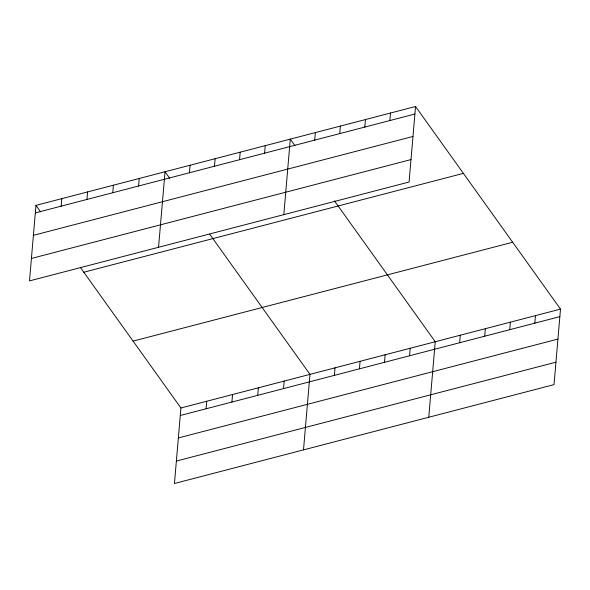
<?xml version="1.0" encoding="UTF-8"?>
<svg xmlns="http://www.w3.org/2000/svg" width="590" height="590" viewBox="0 0 590 590"><rect width="100%" height="100%" fill="white"/><g stroke="black" fill="none" stroke-linecap="round" stroke-linejoin="round"><path stroke-width="0.89" d="M35.975 205.372L29.5 280.892L409.077 182.022L415.552 106.502L35.975 205.372L40.651 211.913M61.139 206.168L61.788 198.653M86.951 199.45L87.6 191.927M112.764 192.724L113.405 185.201M138.576 186.005L139.218 178.482M158.555 247.276L165.03 171.756L169.706 178.298M189.434 172.752L190.083 165.23M80.69 267.875L180.924 407.978L174.448 483.498L554.025 384.628L560.5 309.108L415.552 106.502M214.487 166.225L215.136 158.703M206.087 408.781L206.736 401.259M239.54 159.706L240.189 152.183M231.9 402.055L232.549 394.533M264.593 153.179L265.242 145.656M257.712 395.329L258.354 387.814M283.82 214.649L290.287 139.129L294.971 145.671M283.524 388.611L284.166 381.088M314.699 140.125L315.34 132.603M303.503 449.882L309.979 374.362L209.745 234.26M339.752 133.598L340.393 126.076M334.39 375.358L335.031 367.843M364.804 127.079L365.446 119.556M359.435 368.839L360.084 361.316M389.857 120.552L390.499 113.029M384.488 362.312L385.137 354.789M409.541 355.785L410.19 348.262M428.768 417.255L435.243 341.735L334.486 200.902M459.647 342.731L460.289 335.216M484.7 336.212L485.341 328.689M509.753 329.685L510.394 322.162M534.806 323.158L535.447 315.635M35.326 212.894L414.91 114.025M33.409 235.329L412.985 136.46M31.425 258.45L411.001 159.58M83.809 272.233L463.386 173.364M133.089 341.123L512.666 242.247M180.924 407.978L560.5 309.108M180.275 415.5L559.858 316.631M178.357 437.942L557.933 339.073M176.373 461.055L555.95 362.186"/></g></svg>
